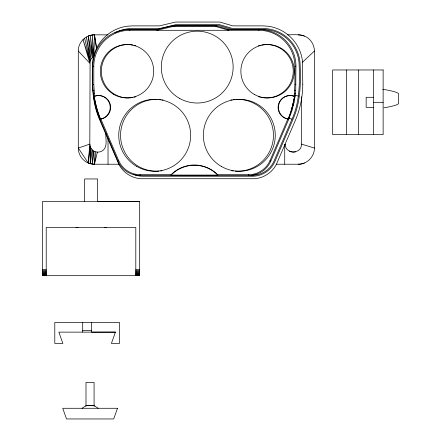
<?xml version="1.0" encoding="UTF-8"?>
<svg xmlns="http://www.w3.org/2000/svg" width="441" height="441" viewBox="0 0 441 441"><rect width="100%" height="100%" fill="white"/><g stroke="black" fill="none" stroke-linecap="round" stroke-linejoin="round"><path stroke-width="0.66" d="M119.026 164.228L94.462 164.228L90.273 163.677L88.272 162.994L89.815 144.097L90.091 61.139L90.901 59.188L93.861 56.227L94.462 34.845L108.028 34.845M294.114 96.276L294.913 84.446L294.913 66.398A36.096 36.096 0 0 0 258.812 30.297L129.891 30.297A36.096 36.096 0 0 0 93.795 66.398L93.795 84.446L94.594 96.276A11.879 11.879 0 0 1 110.217 104.23A11.879 11.879 0 0 1 100.906 119.087L118.64 160.474A23.461 23.461 0 0 0 140.205 174.691L171.147 174.691A32.601 32.601 0 0 1 217.556 174.691L248.498 174.691A23.461 23.461 0 0 0 270.063 160.474L287.802 119.087A11.879 11.879 0 0 1 278.486 104.23A11.879 11.879 0 0 1 294.114 96.276L295.117 96.215L295.724 90.251L295.928 66.034A36.465 36.465 0 0 0 259.462 29.569L227.617 29.569M90.901 148.137L92.186 149.813L90.273 163.677L90.901 148.137L89.815 144.097L78.289 148.055C78.244 154.455 82.34 160.585 88.272 162.994A17.232 16.659 -90 0 0 94.462 164.228L97.395 152.117M90.273 163.677L90.091 146.186L88.272 162.994L78.289 148.055L78.289 51.018C78.107 42.369 85.813 34.663 94.462 34.845L96.728 48.24M287.383 34.845C294.847 34.8 303.959 33.477 309.676 39.58C312.663 42.59 314.4 46.774 314.411 51.018L314.411 148.055C314.593 156.698 306.886 164.41 298.237 164.228L276.479 164.228M95.813 151.908L94.462 164.228L93.861 151.098L92.186 149.813L92.351 164.091L93.861 151.098C96.965 152.867 101.077 152.327 103.624 149.813C107.841 145.332 105.278 138.557 105.989 133.132M250.962 175.286L252.324 175.286A23.698 23.698 0 0 0 274.104 160.921L292.019 119.12C299.571 102.477 299.841 83.812 299.202 65.896A36.465 36.465 0 0 0 262.742 29.437L232.269 29.437L219.331 25.606L175.926 25.606L173.258 26.245M301.473 96.811L301.473 144.097C301.865 154.482 284.908 154.482 285.299 144.097M288.276 119.169L292.218 107.924L294.511 96.276A11.879 11.879 0 0 0 278.888 104.23A11.879 11.879 0 0 0 288.199 119.087L288.745 119.252L291.865 110.823L294.114 102.125L295.117 96.215M294.616 96.248L292.967 105.035L293.463 105.046M294.114 102.125L293.513 102.125L290.354 113.558L288.199 119.087L287.802 119.087M293.513 102.125L291.286 110.741L291.865 110.823M292.129 107.896L292.868 105.024M215.842 26.537L216.057 25.81L228.995 29.569L228.78 30.297L215.842 26.537L172.866 26.537L156.88 30.297L156.665 29.569L172.651 25.81L216.057 25.81M217.556 174.691L217.848 175.06L171.031 175.06L171.147 174.691M291.286 110.741L292.218 107.924L292.714 107.951M115.443 332.128L111.402 343.445L119.489 343.445L119.489 322.421L54.794 322.421L54.794 343.445L62.881 343.445L58.84 332.128L115.443 332.128L91.513 332.145L91.513 322.421M158.043 29.569L129.241 29.569A36.465 36.465 0 0 0 92.781 66.034C92.141 83.944 92.412 102.61 99.958 119.252L117.879 161.059A23.698 23.698 0 0 0 139.659 175.419L249.049 175.419A23.698 23.698 0 0 0 270.829 161.059L288.745 119.252M99.958 119.252L100.493 119.087A11.879 11.879 0 0 0 109.803 104.23A11.879 11.879 0 0 0 94.181 96.276L93.586 96.215M139.659 175.419L140.205 174.691M258.812 30.297L259.462 29.569M302.471 62.291L314.411 51.018M171.031 175.06L174.283 172.183A32.882 32.882 0 0 1 217.848 175.06M94.594 96.276L94.181 96.276L95.179 102.125L98.337 113.558L97.786 113.668M117.879 161.059L118.64 160.474M82.026 408.278L86.105 405.687L94.12 405.687L98.2 408.278M97.406 110.741L96.844 110.823M294.913 66.398L295.928 66.034M95.824 105.024L95.245 105.046M96.562 107.896L95.995 107.951M294.913 84.446L295.928 84.264M294.064 99.208L294.665 99.175M294.709 90.377L295.724 90.251M294.461 93.332L295.476 93.238M157.856 29.437L132.515 29.437A36.465 36.465 0 0 0 127.758 29.751M373.428 97.296L366.151 97.296L366.151 107.323L373.428 107.323M373.428 102.306L383.13 102.306M100.906 119.087L100.493 119.087L98.337 113.558M139.687 201.609L42.33 201.609L42.33 275.68L139.687 275.68L139.687 201.609L97.604 201.598L97.604 178.958L84.666 178.958L84.666 201.609M75.979 227.683L78.112 227.683M104.214 227.683L106.347 227.683M42.33 269.49L46.211 269.49M135.806 269.49L139.687 269.49M42.33 270.405L46.211 270.405M135.806 270.405L139.687 270.405M42.33 271.287L46.211 271.287M135.806 271.287L139.687 271.287M42.33 272.119L46.211 272.119M135.806 272.119L139.687 272.119M42.33 272.896L46.211 272.896M135.806 272.896L139.687 272.896M42.33 273.596L46.211 273.596M135.806 273.596L139.687 273.596M42.33 274.208L46.211 274.208M135.806 274.208L139.687 274.208M42.33 274.726L46.211 274.726M135.806 274.726L139.687 274.726M42.33 275.14L46.211 275.14M135.806 275.14L139.687 275.14M42.33 275.438L46.211 275.438M135.806 275.438L139.687 275.438M42.33 275.619L46.211 275.619M135.806 275.619L139.687 275.619M82.699 330.546L91.513 330.546M86.105 405.588L94.12 405.588M94.594 102.125L95.179 102.125M94.038 99.175L94.628 99.208M93.233 93.238L94.247 93.332M290.922 113.668L290.354 113.558M92.979 90.251L93.994 90.377M92.781 84.264L93.795 84.446M294.5 95.002L298.397 96.083M288.772 118.221L292.019 119.12M301.473 144.097L314.411 148.055M92.781 66.034L93.795 66.398M270.063 160.474L270.829 161.059M78.289 51.018L89.815 63.228L83.024 39.58L90.091 61.139L86.375 37.011L90.901 59.188L88.272 36.074A17.232 16.659 90 0 1 94.462 34.845L96.513 49.1M129.241 29.569L129.891 30.297M248.498 174.691L249.049 175.419M100.432 119.169L96.485 107.913L94.093 96.248M172.651 25.81L172.866 26.537M84.617 38.185L90.091 61.139M88.272 36.074L92.186 57.512L90.273 35.396L93.023 56.867L92.351 34.982L93.861 56.227M373.428 69.965L373.428 134.654M358.346 69.965L358.346 134.654M346.571 69.965L346.571 134.654M284.726 144.268L284.726 164.228M135.806 275.68L135.806 227.484L46.211 227.484L46.211 275.68M108.028 138.761L108.028 164.228M94.082 406.238L94.082 382.446L85.995 382.446L85.995 406.238M82.699 322.421L82.699 332.128M133.59 174.415A24.646 24.646 0 0 0 142.912 176.251L252.346 176.257A24.646 24.646 0 0 0 274.986 161.323L292.918 119.483C300.519 102.72 300.823 83.917 300.172 65.869A37.413 37.413 0 0 0 262.77 28.472L232.413 28.467L219.475 24.635L175.81 24.635L159.796 28.467L132.487 28.467A37.413 37.413 0 0 0 114.869 32.888M298.237 34.845A17.232 16.659 90 0 1 304.428 36.074M295.481 151.902A8.434 8.247 -90 0 1 289.346 151.098M304.428 162.999A17.232 16.659 -90 0 1 298.237 164.228M383.935 107.791A24.283 3.258 -5.9 0 0 398.67 103.299L398.67 93.988A24.431 3.28 5.9 0 0 382.738 89.319M261.761 44.988A26.686 26.669 -90 0 1 293.259 71.53A26.686 26.669 -90 0 1 261.166 97.356M260.57 97.224A26.686 26.669 -90 0 1 258.233 96.568M258.233 45.886A26.686 26.669 -90 0 1 260.57 45.23M132.824 97.472A26.686 26.669 -90 0 1 101.325 71.227A26.686 26.669 -90 0 1 132.824 44.988M134.014 45.23A26.686 26.669 -90 0 1 135.773 45.704M135.773 96.755A26.686 26.669 -90 0 1 134.014 97.224M233.322 170.948A35.925 35.859 90 0 1 231.503 170.684M230.902 99.991A35.925 35.859 90 0 1 232.109 99.782M233.322 99.616A35.925 35.859 90 0 1 235.147 99.446M236.37 99.379A35.925 35.859 90 0 1 273.448 135.894A35.925 35.859 90 0 1 235.147 171.125M158.859 99.446A35.925 35.859 -90 0 1 160.689 99.616M161.902 99.782A35.925 35.859 -90 0 1 163.109 99.991M161.902 170.783A35.925 35.859 -90 0 1 160.689 170.948M158.859 171.125A35.925 35.859 -90 0 1 120.569 136.203A35.925 35.859 -90 0 1 157.029 99.363M302.763 84.192C302.747 96.623 300.2 109.032 295.316 120.465L276.22 164.708A27.259 27.259 0 0 1 254.97 178.721L140.293 178.721A27.259 27.259 0 0 1 119.037 164.708L99.942 120.465C91.524 101.766 91.728 80.714 92.831 60.676A40.026 40.026 0 0 1 127.295 26.212L132.399 25.876L159.493 25.876L175.507 22.05L219.85 22.05L232.787 25.876L262.858 25.876L267.968 26.212A40.026 40.026 0 0 1 302.427 60.676L302.763 84.192M117.499 408.278L113.684 418.95L66.541 418.95L62.727 408.278L117.499 408.278M383.13 69.965L332.674 69.965L332.674 134.654L383.13 134.654L383.13 69.965M113.662 94.346A26.692 26.692 0 0 0 153.705 71.227A26.692 26.692 0 0 0 113.662 48.113A26.692 26.692 0 0 0 113.662 94.346M254.225 94.346A26.692 26.692 0 0 0 294.263 71.227A26.692 26.692 0 0 0 254.225 48.113A26.692 26.692 0 0 0 254.225 94.346M179.255 98.211A35.925 35.925 0 0 0 233.14 67.104A35.925 35.925 0 0 0 179.255 35.991A35.925 35.925 0 0 0 179.255 98.211M136.721 166.422A35.958 35.958 0 0 0 190.661 135.282A35.958 35.958 0 0 0 136.721 104.142A35.958 35.958 0 0 0 136.721 166.422M221.332 166.422A35.958 35.958 0 0 0 275.267 135.282A35.958 35.958 0 0 0 221.332 104.142A35.958 35.958 0 0 0 221.332 166.422"/></g></svg>
